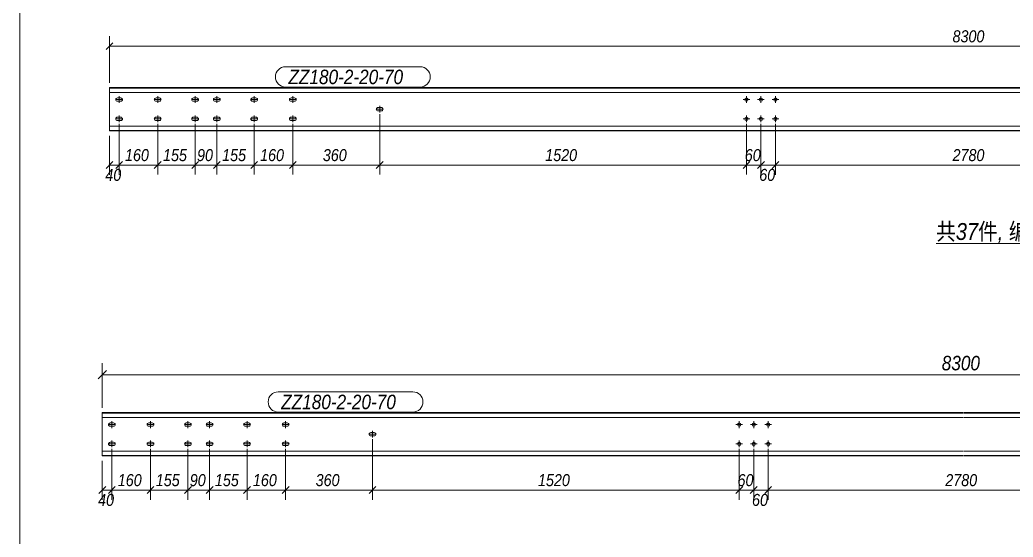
# Model space of a CAD drawing. Extents: x 857 to 4439, y -1249 to 4637.
# Drawn here: x 2656.8 to 2862.6, y 4424.6 to 4531.8 of the extents above; entities that cross this region are included whole.
import ezdxf

# ---------------------------------------------------------------- set-up
doc = ezdxf.new("R2010")
doc.units = 0
doc.header["$LTSCALE"] = 1000
doc.header["$MEASUREMENT"] = 0
doc.linetypes.add('XKITLINE00', pattern=[0])
doc.linetypes.add('XKITLINE02', pattern=[4, 2, -2])
for name, color, linetype, lineweight in [('Bolt', 7, 'Continuous', 0), ('DrawingSheet', 5, 'Continuous', 0), ('OtherObjectType', 1, 'Continuous', 0), ('Part', 2, 'Continuous', 0), ('PartMark', 3, 'Continuous', 0), ('Z-DIMENSIONS', 1, 'Continuous', 0)]:
    doc.layers.add(name, color=color, linetype=linetype, lineweight=lineweight)
doc.styles.add('Arial Italic', font='ariali.ttf')

# ---------------------------------------------------------------- blocks, each defined once
blk = doc.blocks.new('屋面檩条B区矮跨二')
at = {"layer": 'Bolt', "color": 3, "linetype": 'XKITLINE00', "lineweight": 0}
for p, q in [((24.86, 293.05), (24.89, 293.19)), ((24.89, 292.92), (24.86, 293.05)), ((24.86, 293.05), (24.86, 293.05)), ((26.26, 293.05), (24.86, 293.05)), ((24.89, 293.19), (24.97, 293.3)), ((24.97, 292.81), (24.89, 292.92)), ((24.97, 293.3), (25.08, 293.38)), ((25.08, 292.73), (24.97, 292.81)), ((25.08, 293.38), (25.21, 293.4)), ((25.21, 292.7), (25.08, 292.73)), ((25.21, 293.4), (25.91, 293.4)), ((25.91, 292.7), (25.21, 292.7)), ((25.56, 292.35), (25.56, 293.75)), ((25.91, 293.4), (26.05, 293.38)), ((26.05, 292.73), (25.91, 292.7)), ((26.05, 293.38), (26.16, 293.3)), ((26.16, 292.81), (26.05, 292.73)), ((26.16, 293.3), (26.24, 293.19)), ((26.24, 292.92), (26.16, 292.81)), ((26.24, 293.19), (26.26, 293.05)), ((26.26, 293.05), (26.24, 292.92)), ((26.26, 293.05), (26.26, 293.05)), ((32.86, 293.05), (32.89, 293.19)), ((32.89, 292.92), (32.86, 293.05)), ((32.86, 293.05), (32.86, 293.05)), ((32.86, 293.05), (34.26, 293.05)), ((32.89, 293.19), (32.97, 293.3)), ((32.97, 292.81), (32.89, 292.92)), ((32.97, 293.3), (33.08, 293.38)), ((33.08, 292.73), (32.97, 292.81)), ((33.08, 293.38), (33.21, 293.4)), ((33.21, 292.7), (33.08, 292.73)), ((33.21, 293.4), (33.91, 293.4)), ((33.91, 292.7), (33.21, 292.7)), ((33.56, 293.75), (33.56, 292.35)), ((33.91, 293.4), (34.05, 293.38)), ((34.05, 292.73), (33.91, 292.7)), ((34.05, 293.38), (34.16, 293.3)), ((34.16, 292.81), (34.05, 292.73)), ((34.16, 293.3), (34.24, 293.19)), ((34.24, 292.92), (34.16, 292.81)), ((34.24, 293.19), (34.26, 293.05)), ((34.26, 293.05), (34.24, 292.92)), ((34.26, 293.05), (34.26, 293.05)), ((40.61, 293.05), (40.64, 293.19)), ((40.64, 292.92), (40.61, 293.05)), ((40.61, 293.05), (40.61, 293.05)), ((42.01, 293.05), (40.61, 293.05)), ((40.64, 293.19), (40.72, 293.3)), ((40.72, 292.81), (40.64, 292.92)), ((40.72, 293.3), (40.83, 293.38)), ((40.83, 292.73), (40.72, 292.81)), ((40.83, 293.38), (40.96, 293.4)), ((40.96, 292.7), (40.83, 292.73)), ((40.96, 293.4), (41.66, 293.4)), ((41.66, 292.7), (40.96, 292.7)), ((41.31, 292.35), (41.31, 293.75)), ((41.66, 293.4), (41.8, 293.38)), ((41.8, 292.73), (41.66, 292.7)), ((41.8, 293.38), (41.91, 293.3)), ((41.91, 292.81), (41.8, 292.73)), ((41.91, 293.3), (41.99, 293.19)), ((41.99, 292.92), (41.91, 292.81)), ((41.99, 293.19), (42.01, 293.05)), ((42.01, 293.05), (41.99, 292.92)), ((42.01, 293.05), (42.01, 293.05)), ((45.11, 293.05), (45.14, 293.19)), ((45.14, 292.92), (45.11, 293.05)), ((45.11, 293.05), (45.11, 293.05)), ((46.51, 293.05), (45.11, 293.05)), ((45.14, 293.19), (45.22, 293.3)), ((45.22, 292.81), (45.14, 292.92)), ((45.22, 293.3), (45.33, 293.38)), ((45.33, 292.73), (45.22, 292.81)), ((45.33, 293.38), (45.46, 293.4)), ((45.46, 292.7), (45.33, 292.73)), ((45.46, 293.4), (46.16, 293.4)), ((46.16, 292.7), (45.46, 292.7)), ((45.81, 292.35), (45.81, 293.75)), ((46.16, 293.4), (46.3, 293.38)), ((46.3, 292.73), (46.16, 292.7)), ((46.3, 293.38), (46.41, 293.3)), ((46.41, 292.81), (46.3, 292.73)), ((46.41, 293.3), (46.49, 293.19)), ((46.49, 292.92), (46.41, 292.81)), ((46.49, 293.19), (46.51, 293.05)), ((46.51, 293.05), (46.49, 292.92)), ((46.51, 293.05), (46.51, 293.05)), ((52.86, 293.05), (52.89, 293.19)), ((52.89, 292.92), (52.86, 293.05)), ((52.86, 293.05), (52.86, 293.05)), ((52.86, 293.05), (54.26, 293.05)), ((52.89, 293.19), (52.97, 293.3)), ((52.97, 292.81), (52.89, 292.92)), ((52.97, 293.3), (53.08, 293.38)), ((53.08, 292.73), (52.97, 292.81)), ((53.08, 293.38), (53.21, 293.4)), ((53.21, 292.7), (53.08, 292.73)), ((53.21, 293.4), (53.91, 293.4)), ((53.91, 292.7), (53.21, 292.7)), ((53.56, 293.75), (53.56, 292.35)), ((53.91, 293.4), (54.05, 293.38)), ((54.05, 292.73), (53.91, 292.7)), ((54.05, 293.38), (54.16, 293.3)), ((54.16, 292.81), (54.05, 292.73)), ((54.16, 293.3), (54.24, 293.19)), ((54.24, 292.92), (54.16, 292.81)), ((54.24, 293.19), (54.26, 293.05)), ((54.26, 293.05), (54.24, 292.92)), ((54.26, 293.05), (54.26, 293.05)), ((60.86, 293.05), (60.89, 293.19)), ((60.89, 292.92), (60.86, 293.05)), ((60.86, 293.05), (60.86, 293.05)), ((62.26, 293.05), (60.86, 293.05)), ((60.89, 293.19), (60.97, 293.3)), ((60.97, 292.81), (60.89, 292.92)), ((60.97, 293.3), (61.08, 293.38)), ((61.08, 292.73), (60.97, 292.81)), ((61.08, 293.38), (61.21, 293.4)), ((61.21, 292.7), (61.08, 292.73)), ((61.21, 293.4), (61.91, 293.4)), ((61.91, 292.7), (61.21, 292.7)), ((61.56, 292.35), (61.56, 293.75)), ((61.91, 293.4), (62.05, 293.38)), ((62.05, 292.73), (61.91, 292.7)), ((62.05, 293.38), (62.16, 293.3)), ((62.16, 292.81), (62.05, 292.73)), ((62.16, 293.3), (62.24, 293.19)), ((62.24, 292.92), (62.16, 292.81)), ((62.24, 293.19), (62.26, 293.05)), ((62.26, 293.05), (62.24, 292.92)), ((62.26, 293.05), (62.26, 293.05)), ((154.86, 293.05), (156.26, 293.05)), ((155.56, 292.35), (155.56, 293.75)), ((157.86, 293.05), (159.26, 293.05)), ((158.56, 292.35), (158.56, 293.75)), ((160.86, 293.05), (162.26, 293.05)), ((161.56, 292.35), (161.56, 293.75)), ((78.86, 291.05), (78.89, 291.19)), ((78.89, 290.92), (78.86, 291.05)), ((78.86, 291.05), (78.86, 291.05)), ((80.26, 291.05), (78.86, 291.05)), ((78.89, 291.19), (78.97, 291.3)), ((78.97, 290.81), (78.89, 290.92)), ((78.97, 291.3), (79.08, 291.38)), ((79.08, 290.73), (78.97, 290.81)), ((79.08, 291.38), (79.21, 291.4)), ((79.21, 290.7), (79.08, 290.73)), ((79.21, 291.4), (79.91, 291.4)), ((79.91, 290.7), (79.21, 290.7)), ((79.56, 290.35), (79.56, 291.75)), ((79.91, 291.4), (80.05, 291.38)), ((80.05, 290.73), (79.91, 290.7)), ((80.05, 291.38), (80.16, 291.3)), ((80.16, 290.81), (80.05, 290.73)), ((80.16, 291.3), (80.24, 291.19)), ((80.24, 290.92), (80.16, 290.81)), ((80.24, 291.19), (80.26, 291.05)), ((80.26, 291.05), (80.24, 290.92)), ((80.26, 291.05), (80.26, 291.05)), ((24.86, 289.05), (24.89, 289.19)), ((24.89, 288.92), (24.86, 289.05)), ((24.86, 289.05), (24.86, 289.05)), ((26.26, 289.05), (24.86, 289.05)), ((24.89, 289.19), (24.97, 289.3)), ((24.97, 288.81), (24.89, 288.92)), ((24.97, 289.3), (25.08, 289.38)), ((25.08, 288.73), (24.97, 288.81)), ((25.08, 289.38), (25.21, 289.4)), ((25.21, 288.7), (25.08, 288.73)), ((25.21, 289.4), (25.91, 289.4)), ((25.91, 288.7), (25.21, 288.7)), ((25.56, 288.35), (25.56, 289.75)), ((25.91, 289.4), (26.05, 289.38)), ((26.05, 288.73), (25.91, 288.7)), ((26.05, 289.38), (26.16, 289.3)), ((26.16, 288.81), (26.05, 288.73)), ((26.16, 289.3), (26.24, 289.19)), ((26.24, 288.92), (26.16, 288.81)), ((26.24, 289.19), (26.26, 289.05)), ((26.26, 289.05), (26.24, 288.92)), ((26.26, 289.05), (26.26, 289.05)), ((32.86, 289.05), (32.89, 289.19)), ((32.89, 288.92), (32.86, 289.05)), ((32.86, 289.05), (32.86, 289.05)), ((32.86, 289.05), (34.26, 289.05)), ((32.89, 289.19), (32.97, 289.3)), ((32.97, 288.81), (32.89, 288.92)), ((32.97, 289.3), (33.08, 289.38)), ((33.08, 288.73), (32.97, 288.81)), ((33.08, 289.38), (33.21, 289.4)), ((33.21, 288.7), (33.08, 288.73)), ((33.21, 289.4), (33.91, 289.4)), ((33.91, 288.7), (33.21, 288.7)), ((33.56, 289.75), (33.56, 288.35)), ((33.91, 289.4), (34.05, 289.38)), ((34.05, 288.73), (33.91, 288.7)), ((34.05, 289.38), (34.16, 289.3)), ((34.16, 288.81), (34.05, 288.73)), ((34.16, 289.3), (34.24, 289.19)), ((34.24, 288.92), (34.16, 288.81)), ((34.24, 289.19), (34.26, 289.05)), ((34.26, 289.05), (34.24, 288.92)), ((34.26, 289.05), (34.26, 289.05)), ((40.61, 289.05), (40.64, 289.19)), ((40.64, 288.92), (40.61, 289.05)), ((40.61, 289.05), (40.61, 289.05)), ((42.01, 289.05), (40.61, 289.05)), ((40.64, 289.19), (40.72, 289.3)), ((40.72, 288.81), (40.64, 288.92)), ((40.72, 289.3), (40.83, 289.38)), ((40.83, 288.73), (40.72, 288.81)), ((40.83, 289.38), (40.96, 289.4)), ((40.96, 288.7), (40.83, 288.73)), ((40.96, 289.4), (41.66, 289.4)), ((41.66, 288.7), (40.96, 288.7)), ((41.31, 288.35), (41.31, 289.75)), ((41.66, 289.4), (41.8, 289.38)), ((41.8, 288.73), (41.66, 288.7)), ((41.8, 289.38), (41.91, 289.3)), ((41.91, 288.81), (41.8, 288.73)), ((41.91, 289.3), (41.99, 289.19)), ((41.99, 288.92), (41.91, 288.81)), ((41.99, 289.19), (42.01, 289.05)), ((42.01, 289.05), (41.99, 288.92)), ((42.01, 289.05), (42.01, 289.05)), ((45.11, 289.05), (45.14, 289.19)), ((45.14, 288.92), (45.11, 289.05)), ((45.11, 289.05), (45.11, 289.05)), ((46.51, 289.05), (45.11, 289.05)), ((45.14, 289.19), (45.22, 289.3)), ((45.22, 288.81), (45.14, 288.92)), ((45.22, 289.3), (45.33, 289.38)), ((45.33, 288.73), (45.22, 288.81)), ((45.33, 289.38), (45.46, 289.4)), ((45.46, 288.7), (45.33, 288.73)), ((45.46, 289.4), (46.16, 289.4)), ((46.16, 288.7), (45.46, 288.7)), ((45.81, 288.35), (45.81, 289.75)), ((46.16, 289.4), (46.3, 289.38)), ((46.3, 288.73), (46.16, 288.7)), ((46.3, 289.38), (46.41, 289.3)), ((46.41, 288.81), (46.3, 288.73)), ((46.41, 289.3), (46.49, 289.19)), ((46.49, 288.92), (46.41, 288.81)), ((46.49, 289.19), (46.51, 289.05)), ((46.51, 289.05), (46.49, 288.92)), ((46.51, 289.05), (46.51, 289.05)), ((52.86, 289.05), (52.89, 289.19)), ((52.89, 288.92), (52.86, 289.05)), ((52.86, 289.05), (52.86, 289.05)), ((52.86, 289.05), (54.26, 289.05)), ((52.89, 289.19), (52.97, 289.3)), ((52.97, 288.81), (52.89, 288.92)), ((52.97, 289.3), (53.08, 289.38)), ((53.08, 288.73), (52.97, 288.81)), ((53.08, 289.38), (53.21, 289.4)), ((53.21, 288.7), (53.08, 288.73)), ((53.21, 289.4), (53.91, 289.4)), ((53.91, 288.7), (53.21, 288.7)), ((53.56, 289.75), (53.56, 288.35)), ((53.91, 289.4), (54.05, 289.38)), ((54.05, 288.73), (53.91, 288.7)), ((54.05, 289.38), (54.16, 289.3)), ((54.16, 288.81), (54.05, 288.73)), ((54.16, 289.3), (54.24, 289.19)), ((54.24, 288.92), (54.16, 288.81)), ((54.24, 289.19), (54.26, 289.05)), ((54.26, 289.05), (54.24, 288.92)), ((54.26, 289.05), (54.26, 289.05)), ((60.86, 289.05), (60.89, 289.19)), ((60.89, 288.92), (60.86, 289.05)), ((60.86, 289.05), (60.86, 289.05)), ((62.26, 289.05), (60.86, 289.05)), ((60.89, 289.19), (60.97, 289.3)), ((60.97, 288.81), (60.89, 288.92)), ((60.97, 289.3), (61.08, 289.38)), ((61.08, 288.73), (60.97, 288.81)), ((61.08, 289.38), (61.21, 289.4)), ((61.21, 288.7), (61.08, 288.73)), ((61.21, 289.4), (61.91, 289.4)), ((61.91, 288.7), (61.21, 288.7)), ((61.56, 288.35), (61.56, 289.75)), ((61.91, 289.4), (62.05, 289.38)), ((62.05, 288.73), (61.91, 288.7)), ((62.05, 289.38), (62.16, 289.3)), ((62.16, 288.81), (62.05, 288.73)), ((62.16, 289.3), (62.24, 289.19)), ((62.24, 288.92), (62.16, 288.81)), ((62.24, 289.19), (62.26, 289.05)), ((62.26, 289.05), (62.24, 288.92)), ((62.26, 289.05), (62.26, 289.05)), ((154.86, 289.05), (156.26, 289.05)), ((155.56, 288.35), (155.56, 289.75)), ((157.86, 289.05), (159.26, 289.05)), ((158.56, 288.35), (158.56, 289.75)), ((160.86, 289.05), (162.26, 289.05)), ((161.56, 288.35), (161.56, 289.75)), ((24.07, 225.01), (24.07, 226.41)), ((32.07, 226.41), (32.07, 225.01)), ((39.82, 225.01), (39.82, 226.41)), ((44.32, 225.01), (44.32, 226.41)), ((52.07, 226.41), (52.07, 225.01)), ((60.07, 225.01), (60.07, 226.41)), ((154.07, 225.01), (154.07, 226.41)), ((157.07, 225.01), (157.07, 226.41)), ((160.07, 225.01), (160.07, 226.41)), ((23.37, 225.71), (23.4, 225.84)), ((23.4, 225.58), (23.37, 225.71)), ((23.37, 225.71), (23.37, 225.71)), ((24.77, 225.71), (23.37, 225.71)), ((23.4, 225.84), (23.47, 225.96)), ((23.47, 225.46), (23.4, 225.58)), ((23.47, 225.96), (23.59, 226.03)), ((23.59, 225.39), (23.47, 225.46)), ((23.59, 226.03), (23.72, 226.06)), ((23.72, 225.36), (23.59, 225.39)), ((23.72, 226.06), (24.42, 226.06)), ((24.42, 225.36), (23.72, 225.36)), ((24.42, 226.06), (24.55, 226.03)), ((24.55, 225.39), (24.42, 225.36)), ((24.55, 226.03), (24.67, 225.96)), ((24.67, 225.46), (24.55, 225.39)), ((24.67, 225.96), (24.74, 225.84)), ((24.74, 225.58), (24.67, 225.46)), ((24.74, 225.84), (24.77, 225.71)), ((24.77, 225.71), (24.74, 225.58)), ((24.77, 225.71), (24.77, 225.71)), ((31.37, 225.71), (31.4, 225.84)), ((31.4, 225.58), (31.37, 225.71)), ((31.37, 225.71), (31.37, 225.71)), ((31.37, 225.71), (32.77, 225.71)), ((31.4, 225.84), (31.47, 225.96)), ((31.47, 225.46), (31.4, 225.58)), ((31.47, 225.96), (31.59, 226.03)), ((31.59, 225.39), (31.47, 225.46)), ((31.59, 226.03), (31.72, 226.06)), ((31.72, 225.36), (31.59, 225.39)), ((31.72, 226.06), (32.42, 226.06)), ((32.42, 225.36), (31.72, 225.36)), ((32.42, 226.06), (32.55, 226.03)), ((32.55, 225.39), (32.42, 225.36)), ((32.55, 226.03), (32.67, 225.96)), ((32.67, 225.46), (32.55, 225.39)), ((32.67, 225.96), (32.74, 225.84)), ((32.74, 225.58), (32.67, 225.46)), ((32.74, 225.84), (32.77, 225.71)), ((32.77, 225.71), (32.74, 225.58)), ((32.77, 225.71), (32.77, 225.71)), ((39.12, 225.71), (39.15, 225.84)), ((39.15, 225.57), (39.12, 225.71)), ((39.12, 225.71), (39.12, 225.71)), ((40.52, 225.71), (39.12, 225.71)), ((39.15, 225.84), (39.22, 225.96)), ((39.22, 225.46), (39.15, 225.57)), ((39.22, 225.96), (39.34, 226.03)), ((39.34, 225.39), (39.22, 225.46)), ((39.34, 226.03), (39.47, 226.06)), ((39.47, 225.36), (39.34, 225.39)), ((39.47, 226.06), (40.17, 226.06)), ((40.17, 225.36), (39.47, 225.36)), ((40.17, 226.06), (40.3, 226.03)), ((40.3, 225.39), (40.17, 225.36)), ((40.3, 226.03), (40.42, 225.96)), ((40.42, 225.46), (40.3, 225.39)), ((40.42, 225.96), (40.49, 225.84)), ((40.49, 225.57), (40.42, 225.46)), ((40.49, 225.84), (40.52, 225.71)), ((40.52, 225.71), (40.49, 225.57)), ((40.52, 225.71), (40.52, 225.71)), ((43.62, 225.71), (43.65, 225.84)), ((43.65, 225.57), (43.62, 225.71)), ((43.62, 225.71), (43.62, 225.71)), ((45.02, 225.71), (43.62, 225.71)), ((43.65, 225.84), (43.72, 225.96)), ((43.72, 225.46), (43.65, 225.57)), ((43.72, 225.96), (43.84, 226.03)), ((43.84, 225.39), (43.72, 225.46)), ((43.84, 226.03), (43.97, 226.06)), ((43.97, 225.36), (43.84, 225.39)), ((43.97, 226.06), (44.67, 226.06)), ((44.67, 225.36), (43.97, 225.36)), ((44.67, 226.06), (44.8, 226.03)), ((44.8, 225.39), (44.67, 225.36)), ((44.8, 226.03), (44.92, 225.96)), ((44.92, 225.46), (44.8, 225.39)), ((44.92, 225.96), (44.99, 225.84)), ((44.99, 225.57), (44.92, 225.46)), ((44.99, 225.84), (45.02, 225.71)), ((45.02, 225.71), (44.99, 225.57)), ((45.02, 225.71), (45.02, 225.71)), ((51.37, 225.71), (51.4, 225.84)), ((51.4, 225.58), (51.37, 225.71)), ((51.37, 225.71), (51.37, 225.71)), ((51.37, 225.71), (52.77, 225.71)), ((51.4, 225.84), (51.47, 225.96)), ((51.47, 225.46), (51.4, 225.58)), ((51.47, 225.96), (51.59, 226.03)), ((51.59, 225.39), (51.47, 225.46)), ((51.59, 226.03), (51.72, 226.06)), ((51.72, 225.36), (51.59, 225.39)), ((51.72, 226.06), (52.42, 226.06)), ((52.42, 225.36), (51.72, 225.36)), ((52.42, 226.06), (52.55, 226.03)), ((52.55, 225.39), (52.42, 225.36)), ((52.55, 226.03), (52.67, 225.96)), ((52.67, 225.46), (52.55, 225.39)), ((52.67, 225.96), (52.74, 225.84)), ((52.74, 225.58), (52.67, 225.46)), ((52.74, 225.84), (52.77, 225.71)), ((52.77, 225.71), (52.74, 225.58)), ((52.77, 225.71), (52.77, 225.71)), ((59.37, 225.71), (59.4, 225.84)), ((59.4, 225.58), (59.37, 225.71)), ((59.37, 225.71), (59.37, 225.71)), ((60.77, 225.71), (59.37, 225.71)), ((59.4, 225.84), (59.47, 225.96)), ((59.47, 225.46), (59.4, 225.58)), ((59.47, 225.96), (59.59, 226.03)), ((59.59, 225.39), (59.47, 225.46)), ((59.59, 226.03), (59.72, 226.06)), ((59.72, 225.36), (59.59, 225.39)), ((59.72, 226.06), (60.42, 226.06)), ((60.42, 225.36), (59.72, 225.36)), ((60.42, 226.06), (60.55, 226.03)), ((60.55, 225.39), (60.42, 225.36)), ((60.55, 226.03), (60.67, 225.96)), ((60.67, 225.46), (60.55, 225.39)), ((60.67, 225.96), (60.74, 225.84)), ((60.74, 225.58), (60.67, 225.46)), ((60.74, 225.84), (60.77, 225.71)), ((60.77, 225.71), (60.74, 225.58)), ((60.77, 225.71), (60.77, 225.71)), ((78.07, 223.01), (78.07, 224.41)), ((153.37, 225.71), (154.77, 225.71)), ((156.37, 225.71), (157.77, 225.71)), ((159.37, 225.71), (160.77, 225.71)), ((24.07, 221.01), (24.07, 222.41)), ((32.07, 222.41), (32.07, 221.01)), ((39.82, 221.01), (39.82, 222.41)), ((44.32, 221.01), (44.32, 222.41)), ((52.07, 222.41), (52.07, 221.01)), ((60.07, 221.01), (60.07, 222.41)), ((77.37, 223.71), (77.4, 223.84)), ((77.4, 223.58), (77.37, 223.71)), ((77.37, 223.71), (77.37, 223.71)), ((78.77, 223.71), (77.37, 223.71)), ((77.4, 223.84), (77.47, 223.96)), ((77.47, 223.46), (77.4, 223.58)), ((77.47, 223.96), (77.59, 224.03)), ((77.59, 223.39), (77.47, 223.46)), ((77.59, 224.03), (77.72, 224.06)), ((77.72, 223.36), (77.59, 223.39)), ((77.72, 224.06), (78.42, 224.06)), ((78.42, 223.36), (77.72, 223.36)), ((78.42, 224.06), (78.55, 224.03)), ((78.55, 223.39), (78.42, 223.36)), ((78.55, 224.03), (78.67, 223.96)), ((78.67, 223.46), (78.55, 223.39)), ((78.67, 223.96), (78.74, 223.84)), ((78.74, 223.58), (78.67, 223.46)), ((78.74, 223.84), (78.77, 223.71)), ((78.77, 223.71), (78.74, 223.58)), ((78.77, 223.71), (78.77, 223.71)), ((154.07, 221.01), (154.07, 222.41)), ((157.07, 221.01), (157.07, 222.41)), ((160.07, 221.01), (160.07, 222.41)), ((23.37, 221.71), (23.4, 221.84)), ((23.4, 221.58), (23.37, 221.71)), ((23.37, 221.71), (23.37, 221.71)), ((24.77, 221.71), (23.37, 221.71)), ((23.4, 221.84), (23.47, 221.96)), ((23.47, 221.46), (23.4, 221.58)), ((23.47, 221.96), (23.59, 222.03)), ((23.59, 221.39), (23.47, 221.46)), ((23.59, 222.03), (23.72, 222.06)), ((23.72, 221.36), (23.59, 221.39)), ((23.72, 222.06), (24.42, 222.06)), ((24.42, 221.36), (23.72, 221.36)), ((24.42, 222.06), (24.55, 222.03)), ((24.55, 221.39), (24.42, 221.36)), ((24.55, 222.03), (24.67, 221.96)), ((24.67, 221.46), (24.55, 221.39)), ((24.67, 221.96), (24.74, 221.84)), ((24.74, 221.58), (24.67, 221.46)), ((24.74, 221.84), (24.77, 221.71)), ((24.77, 221.71), (24.74, 221.58)), ((24.77, 221.71), (24.77, 221.71)), ((31.37, 221.71), (31.4, 221.84)), ((31.4, 221.58), (31.37, 221.71)), ((31.37, 221.71), (31.37, 221.71)), ((31.37, 221.71), (32.77, 221.71)), ((31.4, 221.84), (31.47, 221.96)), ((31.47, 221.46), (31.4, 221.58)), ((31.47, 221.96), (31.59, 222.03)), ((31.59, 221.39), (31.47, 221.46)), ((31.59, 222.03), (31.72, 222.06)), ((31.72, 221.36), (31.59, 221.39)), ((31.72, 222.06), (32.42, 222.06)), ((32.42, 221.36), (31.72, 221.36)), ((32.42, 222.06), (32.55, 222.03)), ((32.55, 221.39), (32.42, 221.36)), ((32.55, 222.03), (32.67, 221.96)), ((32.67, 221.46), (32.55, 221.39)), ((32.67, 221.96), (32.74, 221.84)), ((32.74, 221.58), (32.67, 221.46)), ((32.74, 221.84), (32.77, 221.71)), ((32.77, 221.71), (32.74, 221.58)), ((32.77, 221.71), (32.77, 221.71)), ((39.12, 221.71), (39.15, 221.84)), ((39.15, 221.57), (39.12, 221.71)), ((39.12, 221.71), (39.12, 221.71)), ((40.52, 221.71), (39.12, 221.71)), ((39.15, 221.84), (39.22, 221.96)), ((39.22, 221.46), (39.15, 221.57)), ((39.22, 221.96), (39.34, 222.03)), ((39.34, 221.39), (39.22, 221.46)), ((39.34, 222.03), (39.47, 222.06)), ((39.47, 221.36), (39.34, 221.39)), ((39.47, 222.06), (40.17, 222.06)), ((40.17, 221.36), (39.47, 221.36)), ((40.17, 222.06), (40.3, 222.03)), ((40.3, 221.39), (40.17, 221.36)), ((40.3, 222.03), (40.42, 221.96)), ((40.42, 221.46), (40.3, 221.39)), ((40.42, 221.96), (40.49, 221.84)), ((40.49, 221.57), (40.42, 221.46)), ((40.49, 221.84), (40.52, 221.71)), ((40.52, 221.71), (40.49, 221.57)), ((40.52, 221.71), (40.52, 221.71)), ((43.62, 221.71), (43.65, 221.84)), ((43.65, 221.57), (43.62, 221.71)), ((43.62, 221.71), (43.62, 221.71)), ((45.02, 221.71), (43.62, 221.71)), ((43.65, 221.84), (43.72, 221.96)), ((43.72, 221.46), (43.65, 221.57)), ((43.72, 221.96), (43.84, 222.03)), ((43.84, 221.39), (43.72, 221.46)), ((43.84, 222.03), (43.97, 222.06)), ((43.97, 221.36), (43.84, 221.39)), ((43.97, 222.06), (44.67, 222.06)), ((44.67, 221.36), (43.97, 221.36)), ((44.67, 222.06), (44.8, 222.03)), ((44.8, 221.39), (44.67, 221.36)), ((44.8, 222.03), (44.92, 221.96)), ((44.92, 221.46), (44.8, 221.39)), ((44.92, 221.96), (44.99, 221.84)), ((44.99, 221.57), (44.92, 221.46)), ((44.99, 221.84), (45.02, 221.71)), ((45.02, 221.71), (44.99, 221.57)), ((45.02, 221.71), (45.02, 221.71)), ((51.37, 221.71), (51.4, 221.84)), ((51.4, 221.58), (51.37, 221.71)), ((51.37, 221.71), (51.37, 221.71)), ((51.37, 221.71), (52.77, 221.71)), ((51.4, 221.84), (51.47, 221.96)), ((51.47, 221.46), (51.4, 221.58)), ((51.47, 221.96), (51.59, 222.03)), ((51.59, 221.39), (51.47, 221.46)), ((51.59, 222.03), (51.72, 222.06)), ((51.72, 221.36), (51.59, 221.39)), ((51.72, 222.06), (52.42, 222.06)), ((52.42, 221.36), (51.72, 221.36)), ((52.42, 222.06), (52.55, 222.03)), ((52.55, 221.39), (52.42, 221.36)), ((52.55, 222.03), (52.67, 221.96)), ((52.67, 221.46), (52.55, 221.39)), ((52.67, 221.96), (52.74, 221.84)), ((52.74, 221.58), (52.67, 221.46)), ((52.74, 221.84), (52.77, 221.71)), ((52.77, 221.71), (52.74, 221.58)), ((52.77, 221.71), (52.77, 221.71)), ((59.37, 221.71), (59.4, 221.84)), ((59.4, 221.58), (59.37, 221.71)), ((59.37, 221.71), (59.37, 221.71)), ((60.77, 221.71), (59.37, 221.71)), ((59.4, 221.84), (59.47, 221.96)), ((59.47, 221.46), (59.4, 221.58)), ((59.47, 221.96), (59.59, 222.03)), ((59.59, 221.39), (59.47, 221.46)), ((59.59, 222.03), (59.72, 222.06)), ((59.72, 221.36), (59.59, 221.39)), ((59.72, 222.06), (60.42, 222.06)), ((60.42, 221.36), (59.72, 221.36)), ((60.42, 222.06), (60.55, 222.03)), ((60.55, 221.39), (60.42, 221.36)), ((60.55, 222.03), (60.67, 221.96)), ((60.67, 221.46), (60.55, 221.39)), ((60.67, 221.96), (60.74, 221.84)), ((60.74, 221.58), (60.67, 221.46)), ((60.74, 221.84), (60.77, 221.71)), ((60.77, 221.71), (60.74, 221.58)), ((60.77, 221.71), (60.77, 221.71)), ((153.37, 221.71), (154.77, 221.71)), ((156.37, 221.71), (157.77, 221.71)), ((159.37, 221.71), (160.77, 221.71))]:
    blk.add_line(p, q, dxfattribs=at)
for centre in [(155.56, 293.05), (158.56, 293.05), (161.56, 293.05), (155.56, 289.05), (158.56, 289.05), (161.56, 289.05), (154.07, 225.71), (157.07, 225.71), (160.07, 225.71), (154.07, 221.71), (157.07, 221.71), (160.07, 221.71)]:
    blk.add_circle(centre, 0.35, dxfattribs=at)
at = {"layer": 'DrawingSheet', "color": 5, "linetype": 'XKITLINE00', "lineweight": 0}
blk.add_line((5, 415), (5, 5), dxfattribs=at)
at = {"layer": 'OtherObjectType', "color": 1, "linetype": 'XKITLINE00', "lineweight": 0}
blk.add_line((194.88, 263.22), (234.29, 263.22), dxfattribs=at)
at = {"layer": 'Part', "color": 2, "linetype": 'XKITLINE00', "lineweight": 0}
for p, q in [((201.91, 295.55), (23.56, 295.55)), ((23.56, 286.55), (23.56, 295.55)), ((380.36, 295.55), (202.01, 295.55)), ((201.91, 287.55), (23.56, 287.55)), ((201.91, 286.55), (23.56, 286.55)), ((380.36, 287.55), (202.01, 287.55)), ((380.36, 286.55), (202.01, 286.55)), ((200.42, 228.21), (22.07, 228.21)), ((22.07, 219.21), (22.07, 228.21)), ((378.87, 228.21), (200.52, 228.21)), ((200.42, 220.21), (22.07, 220.21)), ((22.07, 219.21), (200.42, 219.21)), ((378.87, 220.21), (200.52, 220.21)), ((200.52, 219.21), (378.87, 219.21))]:
    blk.add_line(p, q, dxfattribs=at)
at = {"layer": 'Part', "color": 7, "linetype": 'XKITLINE02', "lineweight": 0}
for p, q in [((201.91, 295.45), (23.56, 295.45)), ((201.91, 294.55), (23.56, 294.55)), ((380.36, 295.45), (202.01, 295.45)), ((380.36, 294.55), (202.01, 294.55)), ((201.91, 286.65), (23.56, 286.65)), ((380.36, 286.65), (202.01, 286.65)), ((200.42, 228.11), (22.07, 228.11)), ((200.42, 227.21), (22.07, 227.21)), ((378.87, 228.11), (200.52, 228.11)), ((378.87, 227.21), (200.52, 227.21)), ((200.42, 219.31), (22.07, 219.31)), ((378.87, 219.31), (200.52, 219.31))]:
    blk.add_line(p, q, dxfattribs=at)
at = {"layer": 'PartMark', "color": 1, "linetype": 'XKITLINE00', "lineweight": 0}
for p, q in [((60.05, 299.85), (87.93, 299.85)), ((60.05, 295.65), (87.93, 295.65)), ((58.55, 232.51), (86.43, 232.51)), ((58.55, 228.31), (86.43, 228.31))]:
    blk.add_line(p, q, dxfattribs=at)
for centre, start, end in [((60.05, 297.75), 90, 270), ((87.93, 297.75), 270, 90), ((58.55, 230.41), 90, 270), ((86.43, 230.41), 270, 90)]:
    blk.add_arc(centre, 2.1, start, end, dxfattribs=at)
at = {"layer": 'Z-DIMENSIONS', "color": 4, "linetype": 'XKITLINE00', "lineweight": 0}
for p, q in [((24.27, 304.81), (22.86, 303.4)), ((23.56, 296.55), (23.56, 306.16)), ((23.56, 304.11), (380.36, 304.11)), ((79.56, 290.05), (79.56, 277.5)), ((79.56, 290.05), (79.56, 277.5)), ((25.56, 288.05), (25.56, 277.45)), ((25.56, 288.05), (25.56, 277.5)), ((33.56, 288.05), (33.56, 277.5)), ((33.56, 288.05), (33.56, 277.5)), ((41.31, 288.05), (41.31, 277.5)), ((41.31, 288.05), (41.31, 277.5)), ((45.81, 288.05), (45.81, 277.5)), ((45.81, 288.05), (45.81, 277.5)), ((53.56, 288.05), (53.56, 277.5)), ((53.56, 288.05), (53.56, 277.5)), ((61.56, 288.05), (61.56, 277.5)), ((61.56, 288.05), (61.56, 277.5)), ((155.56, 288.05), (155.56, 277.5)), ((155.56, 288.05), (155.56, 277.5)), ((158.56, 288.05), (158.56, 277.45)), ((158.56, 288.05), (158.56, 277.5)), ((161.56, 288.05), (161.56, 277.45)), ((161.56, 288.05), (161.56, 277.5)), ((23.56, 285.55), (23.56, 277.45)), ((24.27, 280.21), (22.86, 278.79)), ((26.27, 280.21), (24.86, 278.79)), ((26.27, 280.21), (24.86, 278.79)), ((34.27, 280.21), (32.86, 278.79)), ((34.27, 280.21), (32.86, 278.79)), ((42.02, 280.21), (40.61, 278.79)), ((42.02, 280.21), (40.61, 278.79)), ((46.52, 280.21), (45.11, 278.79)), ((46.52, 280.21), (45.11, 278.79)), ((54.27, 280.21), (52.86, 278.79)), ((54.27, 280.21), (52.86, 278.79)), ((62.27, 280.21), (60.86, 278.79)), ((62.27, 280.21), (60.86, 278.79)), ((80.27, 280.21), (78.86, 278.79)), ((80.27, 280.21), (78.86, 278.79)), ((156.27, 280.21), (154.86, 278.79)), ((156.27, 280.21), (154.86, 278.79)), ((159.27, 280.21), (157.86, 278.79)), ((159.27, 280.21), (157.86, 278.79)), ((162.27, 280.21), (160.86, 278.79)), ((162.27, 280.21), (160.86, 278.79)), ((23.56, 279.5), (25.56, 279.5)), ((25.56, 279.5), (33.56, 279.5)), ((33.56, 279.5), (41.31, 279.5)), ((41.31, 279.5), (45.81, 279.5)), ((45.81, 279.5), (53.56, 279.5)), ((53.56, 279.5), (61.56, 279.5)), ((61.56, 279.5), (79.56, 279.5)), ((79.56, 279.5), (155.56, 279.5)), ((155.56, 279.5), (158.56, 279.5)), ((158.56, 279.5), (161.56, 279.5)), ((161.56, 279.5), (242.36, 279.5)), ((22.92, 236.91), (21.22, 235.22)), ((22.07, 229.21), (22.07, 238.46)), ((22.07, 236.06), (378.87, 236.06)), ((78.07, 222.71), (78.07, 210.16)), ((78.07, 222.71), (78.07, 210.16)), ((24.07, 220.71), (24.07, 210.11)), ((24.07, 220.71), (24.07, 210.16)), ((32.07, 220.71), (32.07, 210.16)), ((32.07, 220.71), (32.07, 210.16)), ((39.82, 220.71), (39.82, 210.16)), ((39.82, 220.71), (39.82, 210.16)), ((44.32, 220.71), (44.32, 210.16)), ((44.32, 220.71), (44.32, 210.16)), ((52.07, 220.71), (52.07, 210.16)), ((52.07, 220.71), (52.07, 210.16)), ((60.07, 220.71), (60.07, 210.16)), ((60.07, 220.71), (60.07, 210.16)), ((154.07, 220.71), (154.07, 210.16)), ((154.07, 220.71), (154.07, 210.16)), ((157.07, 220.71), (157.07, 210.16)), ((157.07, 220.71), (157.07, 210.11)), ((160.07, 220.71), (160.07, 210.11)), ((160.07, 220.71), (160.07, 210.16)), ((22.07, 218.21), (22.07, 210.11)), ((22.78, 212.86), (21.36, 211.45)), ((22.07, 212.16), (24.07, 212.16)), ((24.78, 212.86), (23.36, 211.45)), ((24.78, 212.86), (23.36, 211.45)), ((24.07, 212.16), (32.07, 212.16)), ((32.78, 212.86), (31.36, 211.45)), ((32.78, 212.86), (31.36, 211.45)), ((32.07, 212.16), (39.82, 212.16)), ((40.53, 212.86), (39.11, 211.45)), ((40.53, 212.86), (39.11, 211.45)), ((39.82, 212.16), (44.32, 212.16)), ((45.03, 212.86), (43.61, 211.45)), ((45.03, 212.86), (43.61, 211.45)), ((44.32, 212.16), (52.07, 212.16)), ((52.78, 212.86), (51.36, 211.45)), ((52.78, 212.86), (51.36, 211.45)), ((52.07, 212.16), (60.07, 212.16)), ((60.78, 212.86), (59.36, 211.45)), ((60.78, 212.86), (59.36, 211.45)), ((60.07, 212.16), (78.07, 212.16)), ((78.78, 212.86), (77.36, 211.45)), ((78.78, 212.86), (77.36, 211.45)), ((78.07, 212.16), (154.07, 212.16)), ((154.78, 212.86), (153.36, 211.45)), ((154.78, 212.86), (153.36, 211.45)), ((154.07, 212.16), (157.07, 212.16)), ((157.78, 212.86), (156.36, 211.45)), ((157.78, 212.86), (156.36, 211.45)), ((157.07, 212.16), (160.07, 212.16)), ((160.78, 212.86), (159.36, 211.45)), ((160.78, 212.86), (159.36, 211.45)), ((160.07, 212.16), (240.87, 212.16))]:
    blk.add_line(p, q, dxfattribs=at)
at = {"layer": 'Z-DIMENSIONS', "color": 3}
for p in [(23.56, 304.11), (23.56, 279.5), (25.56, 279.5), (25.56, 279.5), (33.56, 279.5), (33.56, 279.5), (41.31, 279.5), (41.31, 279.5), (45.81, 279.5), (45.81, 279.5), (53.56, 279.5), (53.56, 279.5), (61.56, 279.5), (61.56, 279.5), (79.56, 279.5), (79.56, 279.5), (155.56, 279.5), (155.56, 279.5), (158.56, 279.5), (158.56, 279.5), (161.56, 279.5), (161.56, 279.5), (22.07, 236.06), (22.07, 212.16), (24.07, 212.16), (24.07, 212.16), (32.07, 212.16), (32.07, 212.16), (39.82, 212.16), (39.82, 212.16), (44.32, 212.16), (44.32, 212.16), (52.07, 212.16), (52.07, 212.16), (60.07, 212.16), (60.07, 212.16), (78.07, 212.16), (78.07, 212.16), (154.07, 212.16), (154.07, 212.16), (157.07, 212.16), (157.07, 212.16), (160.07, 212.16), (160.07, 212.16)]:
    blk.add_point(p, dxfattribs=at)
at = {"layer": 'OtherObjectType', "color": 1, "style": 'Arial Italic', "width": 0.85}
blk.add_text('共37件, 编号WLD6', height=3.5, dxfattribs=at).set_placement((194.88, 263.97))
at = {"layer": 'PartMark', "color": 7, "style": 'Arial Italic', "width": 0.85}
for p in [(60.65, 296.25), (59.15, 228.91)]:
    blk.add_text('ZZ180-2-20-70', height=3, dxfattribs=at).set_placement(p)
at = {"layer": 'Z-DIMENSIONS', "color": 3, "style": 'Arial Italic', "width": 0.85}
for s, height, p in [('8300', 2.5, (198.26, 304.91)), ('160', 2.5, (26.78, 280.3)), ('155', 2.5, (34.66, 280.3)), ('90', 2.5, (41.71, 280.3)), ('155', 2.5, (46.91, 280.3)), ('160', 2.5, (54.78, 280.3)), ('360', 2.5, (67.78, 280.3)), ('1520', 2.5, (113.86, 280.3)), ('60', 2.5, (155.21, 280.3)), ('2780', 2.5, (198.26, 280.3)), ('40', 2.5, (22.71, 276.2)), ('60', 2.5, (158.21, 276.2)), ('8300', 3, (196.02, 236.96)), ('160', 2.5, (25.29, 212.96)), ('155', 2.5, (33.16, 212.96)), ('90', 2.5, (40.21, 212.96)), ('155', 2.5, (45.41, 212.96)), ('160', 2.5, (53.29, 212.96)), ('360', 2.5, (66.29, 212.96)), ('1520', 2.5, (112.36, 212.96)), ('60', 2.5, (153.71, 212.96)), ('2780', 2.5, (196.76, 212.96)), ('40', 2.5, (21.21, 208.86)), ('60', 2.5, (156.71, 208.86))]:
    blk.add_text(s, height=height, dxfattribs=at).set_placement(p)

msp = doc.modelspace()

# ---------------------------------------------------------------- block references
msp.add_blockref('屋面檩条B区矮跨二', (2651.82, 4222.21))

doc.saveas('drawing.dxf')
